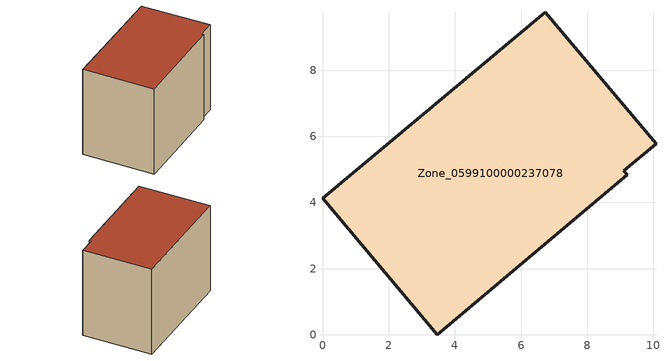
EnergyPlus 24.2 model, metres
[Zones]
Zone_0599100000237078
 floor ground (C_G): 0,4.13 6.73,9.75 10.08,5.78 9.11,4.96 9.21,4.84 3.47,0 z0
 wall outside (C_F): 3.47,0 9.21,4.84 9.11,4.96 10.08,5.78 6.73,9.75 0,4.13 3.47,0 z0:6.85
 roof outside (C_R): 6.73,9.75 0,4.13 3.47,0 9.21,4.84 9.11,4.96 10.08,5.78 z6.85
[BUILDING]
Pand.0599100000237078: North Axis=0; Terrain=City; Loads Convergence Tolerance Value=0.04; Temperature Convergence Tolerance Value=0.4; Solar Distribution=FullExterior; Maximum Number of Warmup Days=25; Minimum Number of Warmup Days=1
[Site:Location]
Rotterdam.The.Hague.AP_ZH_NLD Design_Conditions: Latitude=51.96; Longitude=4.45; Time Zone=1; Elevation=-4.5
[SITE:GROUNDTEMPERATURE:BUILDINGSURFACE]
18, 18, 18, 18, 18, 18, 18, 18, 18, 18, 18, 18
[MATERIAL] Thermal Absorptance=0.9; Solar Absorptance=0.7; Visible Absorptance=0.7
Name | Roughness | Thickness | Conductivity | Density | Specific Heat
G.TC.1946 | MediumSmooth | 0.15 | 1 | 540 | 1210
F.TC.1946 | Rough | 0.3 | 0.857143 | 1920 | 840
R.TC.1946 | MediumRough | 0.2 | 0.909091 | 1500 | 1000
[CONSTRUCTION]
C_G: G.TC.1946
C_F: F.TC.1946
C_R: R.TC.1946
[ZONE]
Zone_0599100000237078: Type=1; Multiplier=1; Ceiling Height=Autocalculate; Volume=Autocalculate; Floor Area=autocalculate; Part of Total Floor Area=Yes
[ZONEINFILTRATION:DESIGNFLOWRATE]
Infil_Zone_0599100000237078: Zone or ZoneList or Space or SpaceList=Zone_0599100000237078; Schedule=AlwaysOn; Design Flow Rate Calculation Method=Flow/Area; Flow Rate per Floor Area=0.003; Constant Term Coefficient=1; Temperature Term Coefficient=0; Velocity Term Coefficient=0; Velocity Squared Term Coefficient=0
[HVACTEMPLATE:ZONE:IDEALLOADSAIRSYSTEM]
Zone_0599100000237078: Maximum Heating Supply Air Temperature=50; Minimum Cooling Supply Air Temperature=13; Maximum Heating Supply Air Humidity Ratio=0.0156; Minimum Cooling Supply Air Humidity Ratio=0.0077; Heating Limit=NoLimit; Cooling Limit=NoLimit; Dehumidification Control Type=ConstantSensibleHeatRatio; Cooling Sensible Heat Ratio=0.7; Dehumidification Setpoint=60; Humidification Control Type=None; Humidification Setpoint=30; Outdoor Air Method=None; Outdoor Air Flow Rate per Person=0.00944; Outdoor Air Flow Rate per Zone Floor Area=0; Outdoor Air Flow Rate per Zone=0; Demand Controlled Ventilation Type=None; Outdoor Air Economizer Type=NoEconomizer; Heat Recovery Type=None; Sensible Heat Recovery Effectiveness=0.7; Latent Heat Recovery Effectiveness=0.65
[ZONECONTROL:THERMOSTAT]
ThermostatControl_Zone_0599100000237078: Zone or ZoneList=Zone_0599100000237078; Control Type Schedule=DualSetpointControlType; Control 1=Thermostat_Zone_0599100000237078; Temperature Difference Between Cutout And Setpoint=0
[THERMOSTATSETPOINT:DUALSETPOINT]
Thermostat_Zone_0599100000237078: Heating Setpoint Temperature Schedule=HeatingSetpoint_Zone_0599100000237078; Cooling Setpoint Temperature Schedule=CoolingSetpoint_Zone_0599100000237078
[SCHEDULE:COMPACT]
HeatingSetpoint_Zone_0599100000237078: Through: 12/31, For: AllDays, Until: 24:00, 21
CoolingSetpoint_Zone_0599100000237078: Through: 12/31, For: AllDays, Until: 24:00, 24
DualSetpointControlType: Through: 12/31, For: AllDays, Until: 24:00, 4
AlwaysOn: Through: 12/31, For: AllDays, Until: 24:00, 1
